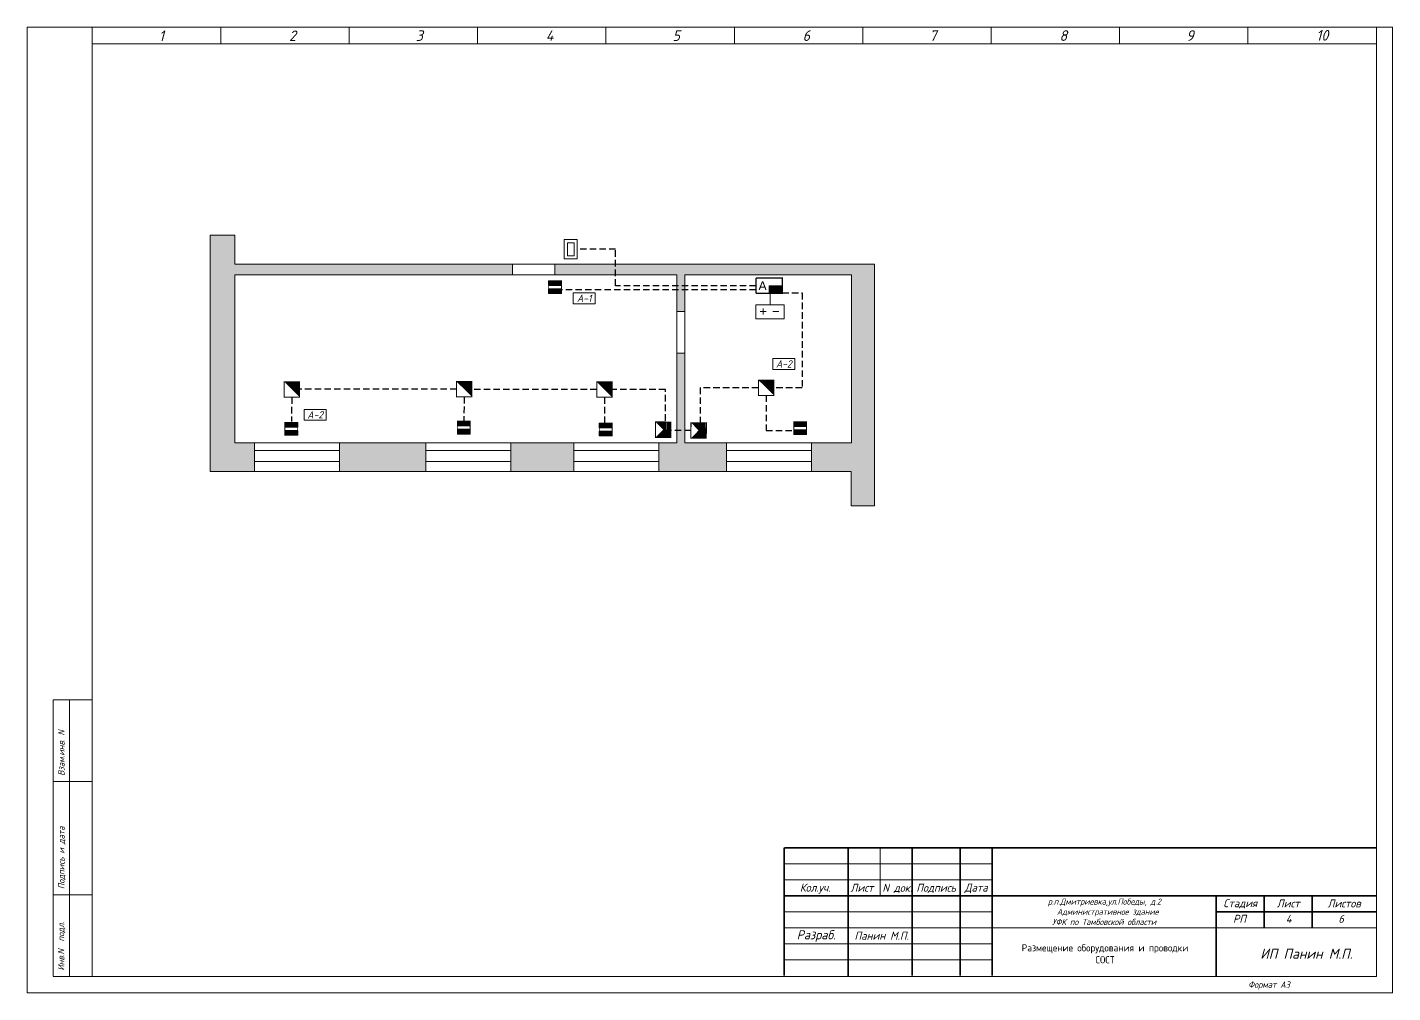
# Model space of a CAD drawing. Header units: inches. Extents: x 859 to 2125, y 393 to 1751.
# Drawn here: x 1880 to 2014.4, y 1278.8 to 1373.8 of the extents above; entities that cross this region are included whole.
import ezdxf

# ---------------------------------------------------------------- set-up
doc = ezdxf.new("R2010")
doc.units = ezdxf.units.IN
doc.header["$MEASUREMENT"] = 0
for name, pattern in [('Caddy_Solid', [0]), ('HIDDEN2', [4.7625, 3.175, -1.5875]), ('НЕВИДИМАЯ', [9.525, 6.35, -3.175])]:
    doc.linetypes.add(name, pattern=pattern)
doc.layers.get('0').transparency = 0.7
doc.layers.add('BLK_12_THHN', color=9, linetype='Continuous')
doc.layers.add('DESC', color=7, linetype='Continuous')
doc.styles.get("Standard").update_dxf_attribs({"font": 'GOST_Common Italic_0.ttf'})

# ---------------------------------------------------------------- blocks, each defined once
blk = doc.blocks.new('Звуковой')
blk.add_lwpolyline([(0.1, 2.9, 0, 4, 0), (1.5, 1.51, 4, 4, 0)], format="xyseb")
at = {"const_width": 0.2}
blk.add_lwpolyline([(0, 0), (0, 3), (3, 3), (3, 0)], close=True, dxfattribs=at)
blk = doc.blocks.new('Объем')
at = {"const_width": 0.2}
blk.add_lwpolyline([(0, 0), (0, 3), (3, 3), (3, 0)], close=True, dxfattribs=at)
for points in [[(0.21, 2.94), (0.21, 0.09)], [(0.41, 2.94), (0.41, 0.09)], [(0.61, 2.94), (0.61, 0.09)], [(0.8, 2.94), (0.8, 0.09)], [(1.01, 2.94), (1.01, 0.09)], [(1.21, 2.94), (1.21, 0.09)], [(1.39, 1.52), (2.81, 2.97)], [(1.39, 2.94), (1.39, 0.09)], [(1.56, 2.93), (1.56, 1.76)], [(1.76, 2.94), (1.76, 1.94)], [(1.94, 2.95), (1.94, 2.15)], [(2.13, 2.93), (2.13, 2.33)], [(2.3, 2.93), (2.3, 2.52)], [(2.49, 2.94), (2.49, 2.7)], [(1.39, 1.48), (2.82, 0.03)], [(1.56, 0.09), (1.56, 1.25)], [(1.74, 0.06), (1.74, 1.05)], [(1.94, 0.06), (1.94, 0.87)], [(2.13, 0.05), (2.13, 0.66)], [(2.31, 0.06), (2.31, 0.48)], [(2.49, 0.07), (2.49, 0.29)]]:
    blk.add_lwpolyline(points, dxfattribs=at)

msp = doc.modelspace()

# ---------------------------------------------------------------- hatches: boundary and pattern name
at = {"layer": 'DESC'}
h = msp.add_hatch(color=0, dxfattribs=at)
h.dxf.hatch_style = 1
h.paths.add_polyline_path([(1900.38, 1349.46), (1927.71, 1349.46), (1927.71, 1350.51), (1900.38, 1350.51), (1900.38, 1353.35), (1897.95, 1353.35), (1897.95, 1330.09), (1902.31, 1330.09), (1902.31, 1332.93), (1900.38, 1332.93)])
h.paths.add_polyline_path([(1931.87, 1350.51), (1931.87, 1349.46), (1943.88, 1349.46), (1943.88, 1345.84), (1944.68, 1345.84), (1944.68, 1349.46), (1961.07, 1349.46), (1961.07, 1332.93), (1957.14, 1332.93), (1957.14, 1330.09), (1961.05, 1330.09), (1961.05, 1326.72), (1963.36, 1326.72), (1963.36, 1350.51)])
h.paths.add_polyline_path([(1944.68, 1332.93), (1944.68, 1341.74), (1943.88, 1341.74), (1943.88, 1332.93), (1942.11, 1332.93), (1942.11, 1330.09), (1948.78, 1330.09), (1948.78, 1332.93)], flags=17)
h.paths.add_polyline_path([(1927.56, 1332.93), (1927.56, 1330.09), (1933.75, 1330.09), (1933.75, 1332.93)])
h.paths.add_polyline_path([(1910.67, 1332.93), (1910.67, 1330.09), (1919.19, 1330.09), (1919.19, 1332.93)], flags=17)
at = {"layer": 'DESC', "lineweight": 15}
h = msp.add_hatch(color=0, dxfattribs=at)
h.dxf.hatch_style = 1
h.paths.add_polyline_path([(1931.27, 1348.06), (1931.27, 1347.6), (1932.53, 1347.6), (1932.53, 1348.06)])
h.paths.add_polyline_path([(1932.53, 1348.39), (1932.53, 1348.86), (1931.27, 1348.86), (1931.27, 1348.39)])
at = {"layer": 'DESC'}
msp.add_hatch(color=0, dxfattribs=at).paths.add_polyline_path([(1952.98, 1348.38), (1952.98, 1347.62), (1954.27, 1347.62), (1954.27, 1348.38)])
at = {"layer": 'DESC', "lineweight": 15}
h = msp.add_hatch(color=0, dxfattribs=at)
h.dxf.hatch_style = 1
h.paths.add_polyline_path([(1905.31, 1334.13), (1905.31, 1333.67), (1906.57, 1333.67), (1906.57, 1334.13)])
h.paths.add_polyline_path([(1906.57, 1334.46), (1906.57, 1334.93), (1905.31, 1334.93), (1905.31, 1334.46)])
h = msp.add_hatch(color=0, dxfattribs=at)
h.dxf.hatch_style = 1
h.paths.add_polyline_path([(1922.29, 1334.25), (1922.29, 1333.78), (1923.55, 1333.78), (1923.55, 1334.25)])
h.paths.add_polyline_path([(1923.55, 1334.58), (1923.55, 1335.04), (1922.29, 1335.04), (1922.29, 1334.58)])
h = msp.add_hatch(color=0, dxfattribs=at)
h.dxf.hatch_style = 1
h.paths.add_polyline_path([(1936.26, 1334.06), (1936.26, 1333.59), (1937.52, 1333.59), (1937.52, 1334.06)])
h.paths.add_polyline_path([(1937.52, 1334.38), (1937.52, 1334.85), (1936.26, 1334.85), (1936.26, 1334.38)])
h = msp.add_hatch(color=0, dxfattribs=at)
h.dxf.hatch_style = 1
h.paths.add_polyline_path([(1955.4, 1334.2), (1955.4, 1333.73), (1956.66, 1333.73), (1956.66, 1334.2)])
h.paths.add_polyline_path([(1956.66, 1334.52), (1956.66, 1334.99), (1955.4, 1334.99), (1955.4, 1334.52)])

# ---------------------------------------------------------------- linework, layer by layer
at = {"layer": 'BLK_12_THHN', "color": 0, "lineweight": 15}
for p, q in [((1897.95, 1353.35), (1897.95, 1330.09)), ((1900.38, 1353.35), (1897.95, 1353.35)), ((1900.38, 1350.51), (1900.38, 1353.35)), ((1963.36, 1350.51), (1900.38, 1350.51)), ((1900.38, 1349.46), (1943.88, 1349.46)), ((1900.38, 1332.93), (1900.38, 1349.46)), ((1927.71, 1350.51), (1927.71, 1349.46)), ((1931.87, 1350.51), (1931.87, 1349.46)), ((1943.88, 1349.46), (1943.88, 1332.93)), ((1944.68, 1349.46), (1961.07, 1349.46)), ((1944.68, 1332.93), (1944.68, 1349.46)), ((1961.07, 1349.46), (1961.07, 1332.93)), ((1963.36, 1326.72), (1963.36, 1350.51)), ((1943.88, 1345.84), (1944.68, 1345.84)), ((1943.88, 1341.74), (1944.68, 1341.74)), ((1943.88, 1332.93), (1900.38, 1332.93)), ((1902.31, 1332.93), (1902.31, 1330.09)), ((1902.31, 1332.17), (1910.67, 1332.17)), ((1910.67, 1332.93), (1910.67, 1330.09)), ((1919.19, 1332.93), (1919.19, 1330.09)), ((1919.19, 1332.17), (1927.56, 1332.17)), ((1927.56, 1332.93), (1927.56, 1330.09)), ((1933.75, 1332.93), (1933.75, 1330.09)), ((1933.75, 1332.17), (1942.11, 1332.17)), ((1942.11, 1332.93), (1942.11, 1330.09)), ((1961.07, 1332.93), (1944.68, 1332.93)), ((1948.78, 1332.93), (1948.78, 1330.09)), ((1948.78, 1332.17), (1957.14, 1332.17)), ((1957.14, 1332.93), (1957.14, 1330.09)), ((1902.31, 1331.09), (1910.67, 1331.09)), ((1919.19, 1331.09), (1927.56, 1331.09)), ((1933.75, 1331.09), (1942.11, 1331.09)), ((1948.78, 1331.09), (1957.14, 1331.09)), ((1897.95, 1330.09), (1961.05, 1330.09)), ((1961.05, 1330.09), (1961.05, 1326.72)), ((1961.05, 1326.72), (1963.36, 1326.72))]:
    msp.add_line(p, q, dxfattribs=at)
at = {"layer": 'BLK_12_THHN', "color": 0, "linetype": 'HIDDEN2', "ltscale": 0.2}
for p, q in [((1937.85, 1351.98), (1934.08, 1351.98)), ((1937.85, 1348.38), (1937.85, 1351.98)), ((1951.68, 1348.38), (1937.85, 1348.38)), ((1951.68, 1347.97), (1932.53, 1347.97)), ((1954.27, 1347.67), (1956.22, 1347.67)), ((1956.22, 1347.67), (1956.22, 1338.34)), ((1905.99, 1337.4), (1905.95, 1335.02)), ((1922.21, 1338.19), (1906.75, 1338.19)), ((1922.96, 1337.43), (1922.92, 1335.04)), ((1936, 1338.16), (1923.72, 1338.16)), ((1936.76, 1337.4), (1936.76, 1334.85)), ((1942.76, 1338.16), (1937.51, 1338.16)), ((1942.76, 1334.14), (1942.76, 1338.16)), ((1946.18, 1338.34), (1946.17, 1334.89)), ((1951.92, 1338.34), (1946.18, 1338.34)), ((1952.68, 1337.58), (1952.68, 1334.12)), ((1956.22, 1338.34), (1953.43, 1338.34)), ((1945.28, 1334.14), (1942.76, 1334.14)), ((1952.68, 1334.12), (1955.4, 1334.12))]:
    msp.add_line(p, q, dxfattribs=at)
at = {"layer": 'DESC', "linetype": 'Caddy_Solid', "lineweight": 15}
for p, q in [((1886.35, 1372.22), (1886.35, 1373.82)), ((1898.99, 1372.22), (1898.99, 1373.82)), ((1911.63, 1372.22), (1911.63, 1373.82)), ((1924.27, 1372.22), (1924.27, 1373.82)), ((1936.91, 1372.22), (1936.91, 1373.82)), ((1949.55, 1372.22), (1949.55, 1373.82)), ((1962.19, 1372.22), (1962.19, 1373.82)), ((1974.83, 1372.22), (1974.83, 1373.82)), ((1987.47, 1372.22), (1987.47, 1373.82)), ((2000.11, 1372.22), (2000.11, 1373.82)), ((2012.75, 1372.22), (2012.75, 1373.82)), ((1886.35, 1372.2), (2012.75, 1372.2)), ((1886.35, 1372.2), (1886.35, 1280.38)), ((2012.75, 1372.2), (2012.75, 1280.38)), ((1882.51, 1280.4), (1882.51, 1307.6)), ((1882.51, 1307.6), (1886.35, 1307.6)), ((1884.11, 1307.6), (1884.11, 1280.4)), ((1882.51, 1299.58), (1886.35, 1299.58)), ((1882.51, 1288.4), (1886.35, 1288.4)), ((2012.75, 1280.38), (1882.51, 1280.38))]:
    msp.add_line(p, q, dxfattribs=at)
at = {"layer": 'DESC', "color": 0, "lineweight": 15}
for p, q in [((1953.07, 1347.93), (1953.07, 1346.5)), ((1963.91, 1293.05), (1963.91, 1288.32)), ((1954.46, 1291.47), (1974.93, 1291.47)), ((1954.46, 1289.9), (1974.93, 1289.9)), ((1954.46, 1286.75), (1974.93, 1286.75)), ((1954.46, 1285.17), (1974.93, 1285.17)), ((1974.93, 1285.17), (2012.73, 1285.17)), ((1954.46, 1283.6), (1974.93, 1283.6)), ((1954.46, 1282.02), (1974.93, 1282.02))]:
    msp.add_line(p, q, dxfattribs=at)
at = {"layer": 'DESC', "lineweight": 15}
msp.add_lwpolyline([(1879.95, 1278.78), (2014.35, 1278.78), (2014.35, 1373.82), (1879.95, 1373.82)], close=True, dxfattribs=at)
at = {"layer": 'DESC', "color": 0, "lineweight": 15}
for points in [[(1932.81, 1352.93), (1934.08, 1352.93), (1934.08, 1351.03), (1932.81, 1351.03), (1932.81, 1352.93)], [(1933.13, 1352.61), (1933.77, 1352.61), (1933.77, 1351.34), (1933.13, 1351.34), (1933.13, 1352.61)], [(1952.98, 1348.38), (1952.98, 1347.62)], [(1954.27, 1348.38), (1952.98, 1348.38)], [(1933.69, 1347.68), (1935.85, 1347.68), (1935.85, 1346.6), (1933.69, 1346.6), (1933.69, 1347.68)], [(1952.98, 1347.62), (1952.98, 1347.62)], [(1953.34, 1341.22), (1955.5, 1341.22), (1955.5, 1340.14), (1953.34, 1340.14), (1953.34, 1341.22)], [(1907.21, 1336.21), (1909.37, 1336.21), (1909.37, 1335.13), (1907.21, 1335.13), (1907.21, 1336.21)]]:
    msp.add_lwpolyline(points, dxfattribs=at)
for points, const_width in [([(1931.27, 1348.86), (1932.53, 1348.86), (1932.53, 1347.6), (1931.27, 1347.6), (1931.27, 1348.86)], 0.084), ([(1951.68, 1349.13), (1951.68, 1347.62)], 0.13), ([(1951.68, 1349.13), (1954.27, 1349.13), (1954.27, 1347.62), (1951.68, 1347.62)], 0.13), ([(1905.31, 1334.93), (1906.57, 1334.93), (1906.57, 1333.67), (1905.31, 1333.67), (1905.31, 1334.93)], 0.084), ([(1922.29, 1335.04), (1923.55, 1335.04), (1923.55, 1333.78), (1922.29, 1333.78), (1922.29, 1335.04)], 0.084), ([(1936.26, 1334.85), (1937.52, 1334.85), (1937.52, 1333.59), (1936.26, 1333.59), (1936.26, 1334.85)], 0.084), ([(1955.4, 1334.99), (1956.66, 1334.99), (1956.66, 1333.73), (1955.4, 1333.73), (1955.4, 1334.99)], 0.084), ([(1954.46, 1293.05), (2012.73, 1293.05)], 0.158), ([(1954.46, 1293.05), (1954.46, 1280.45)], 0.158), ([(1960.76, 1293.05), (1960.76, 1280.38)], 0.158), ([(1967.06, 1293.05), (1967.06, 1280.45)], 0.158), ([(1971.78, 1293.05), (1971.78, 1280.45)], 0.158), ([(1974.93, 1293.05), (1974.93, 1280.45)], 0.158), ([(1954.46, 1288.32), (2012.73, 1288.32)], 0.158), ([(1996.98, 1280.38), (1996.98, 1288.32)], 0.158), ([(2001.71, 1285.17), (2001.71, 1288.32)], 0.158), ([(2006.43, 1285.17), (2006.43, 1288.32)], 0.158), ([(1996.98, 1286.75), (2012.73, 1286.75)], 0.158)]:
    msp.add_lwpolyline(points, dxfattribs=dict(at, const_width=const_width))
for points in [[(1931.27, 1348.86), (1932.53, 1348.86), (1932.53, 1348.39), (1931.27, 1348.39)], [(1932.53, 1347.6), (1931.27, 1347.6), (1931.27, 1348.06), (1932.53, 1348.06)], [(1951.68, 1345.11), (1954.46, 1345.11), (1954.46, 1346.5), (1951.68, 1346.5)], [(1905.31, 1334.93), (1906.57, 1334.93), (1906.57, 1334.46), (1905.31, 1334.46)], [(1922.29, 1335.04), (1923.55, 1335.04), (1923.55, 1334.58), (1922.29, 1334.58)], [(1936.26, 1334.85), (1937.52, 1334.85), (1937.52, 1334.38), (1936.26, 1334.38)], [(1955.4, 1334.99), (1956.66, 1334.99), (1956.66, 1334.52), (1955.4, 1334.52)], [(1906.57, 1333.67), (1905.31, 1333.67), (1905.31, 1334.13), (1906.57, 1334.13)], [(1923.55, 1333.78), (1922.29, 1333.78), (1922.29, 1334.25), (1923.55, 1334.25)], [(1937.52, 1333.59), (1936.26, 1333.59), (1936.26, 1334.06), (1937.52, 1334.06)], [(1956.66, 1333.73), (1955.4, 1333.73), (1955.4, 1334.2), (1956.66, 1334.2)]]:
    msp.add_lwpolyline(points, close=True, dxfattribs=at)
at = {"layer": 'DESC', "color": 0, "linetype": 'НЕВИДИМАЯ', "lineweight": 15, "const_width": 0.0926}
for points in [[(1952.07, 1345.83), (1952.7, 1345.83)], [(1952.38, 1346.16), (1952.38, 1345.53)], [(1953.33, 1345.83), (1953.96, 1345.83)]]:
    msp.add_lwpolyline(points, dxfattribs=at)

# ---------------------------------------------------------------- block references
at = {"layer": 'DESC', "color": 0}
for name, p, xscale, yscale, zscale, rotation in [('Звуковой', (1951.92, 1339.09), 0.5039971199999419, 0.5039971199999419, 0.5039971199999419, 270), ('Звуковой', (1905.24, 1338.92), 0.5039971199999419, 0.5039971199999419, 0.5039971199999419, 270), ('Звуковой', (1922.21, 1338.94), 0.5039971199999419, 0.5039971199999419, 0.5039971199999419, 270), ('Звуковой', (1936, 1338.92), 0.5039971199999419, 0.5039971199999419, 0.5039971199999419, 270), ('Объем', (1943.29, 1333.45), -0.5039712000000609, 0.5039712000000073, 0.5039712000000001, 359.775237988403), ('Объем', (1946.79, 1333.38), -0.5039712000000609, 0.5039712000000073, 0.5039712000000001, 359.775237988403)]:
    msp.add_blockref(name, p, dxfattribs=dict(at, xscale=xscale, yscale=yscale, zscale=zscale, rotation=rotation))

# ---------------------------------------------------------------- texts
at = {"layer": 'DESC', "lineweight": 13}
for s, height, p in [('1', 1.05, (1892.91, 1372.46)), ('2', 1.05, (1905.71, 1372.46)), ('3', 1.05, (1918.19, 1372.48)), ('4', 1.05, (1930.99, 1372.48)), ('5', 1.05, (1943.47, 1372.48)), ('6', 1.05, (1956.27, 1372.48)), ('7', 1.05, (1968.75, 1372.48)), ('8', 1.05, (1981.55, 1372.48)), ('9', 1.05, (1994.03, 1372.48)), ('10', 1.048, (2006.83, 1372.51)), ('Формат А3', 0.629, (2000.13, 1279.26))]:
    msp.add_text(s, height=height, dxfattribs=at).set_placement(p)
for s, p in [('Взам.инв. N', (1883.62, 1300.13)), ('Подпись и дата', (1883.62, 1288.98)), ('Инв.N  подл.', (1883.59, 1280.96))]:
    msp.add_text(s, height=0.6288, rotation=90, dxfattribs=at).set_placement(p)
at = {"layer": 'DESC', "color": 0, "lineweight": 15}
for s, p in [('Кол.уч.', (1956, 1288.73)), ('Лист', (1960.98, 1288.72)), ('N док.', (1964.12, 1288.71)), ('РП', (1998.64, 1285.66)), ('4', (2003.83, 1285.66)), ('6', (2009.01, 1285.66))]:
    msp.add_text(s, height=0.787, dxfattribs=at).set_placement(p)
at = {"layer": 'DESC', "color": 0, "attachment_point": 5}
for s, insert, char_height, width in [('{\\fArial|b0|i0|c204|p34;A}', (1952.33, 1348.38), 0.864, 1.296), ('A-1', (1934.77, 1347.14), 0.72, 2.16), ('A-2', (1954.42, 1340.68), 0.72, 2.16), ('A-2', (1908.29, 1335.67), 0.72, 2.16)]:
    msp.add_mtext(s, dxfattribs=dict(at, insert=insert, char_height=char_height, width=width))
at = {"layer": 'DESC', "color": 0, "lineweight": 15, "attachment_point": 5}
for s, insert, char_height, width in [('Подпись', (1969.41, 1289.05), 0.787, 4.725), ('Дата', (1973.35, 1289.05), 0.787, 3.15), ('Стадия', (1999.35, 1287.53), 0.787, 4.725), ('Лист', (2004.07, 1287.57), 0.787, 5.67), ('Листов', (2009.57, 1287.57), 0.787, 5.3325), ('Разраб.', (1957.61, 1284.36), 0.9, 7.0924), ('{\\fGOST Common|b0|i0|c204|p34;Размещение оборудования и проводки\\PСОСТ}', (1986.04, 1282.61), 0.7, 25.2)]:
    msp.add_mtext(s, dxfattribs=dict(at, insert=insert, char_height=char_height, width=width))
at = {"layer": 'DESC', "color": 0, "lineweight": 15, "attachment_point": 1}
for s, width, heights, insert, char_height in [('\\pi23.85071;р.п.Дмитриевка,ул.Победы, д.2\\P\\pi24.36617; Административное здание \\P\\pi24.27003;УФК по Тамбовской области', 59.1919, [0], (1956.56, 1288.05), 0.6), ('\\pi4.80835;ИП Панин М.П.', 17.9743, [1.74], (1996.51, 1283.12), 1)]:
    msp.add_mtext_dynamic_manual_height_columns(s, width=width, gutter_width=1, heights=heights, dxfattribs=dict(at, insert=insert, char_height=char_height))
at = {"layer": 'DESC', "lineweight": 15, "insert": (1964.05, 1284.39), "char_height": 0.787, "width": 6.3, "attachment_point": 5}
msp.add_mtext('Панин М.П.', dxfattribs=at)

doc.saveas('drawing.dxf')
